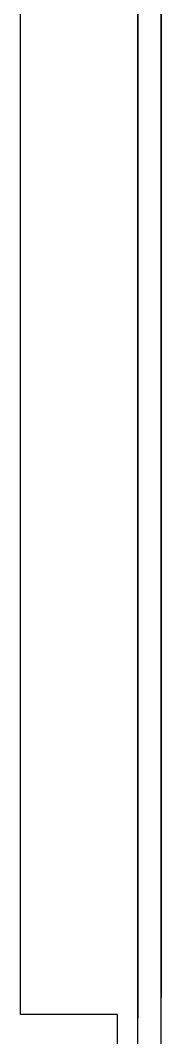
# Model space of a CAD drawing. Header units: millimetres. Extents: x -2168 to 1806, y -1792 to 1649.
# Drawn here: x -1160.6 to -1123.1, y -357.6 to -100.7 of the extents above; entities that cross this region are included whole.
import ezdxf

# ---------------------------------------------------------------- set-up
doc = ezdxf.new("R2010")
doc.units = ezdxf.units.MM
doc.layers.add('DIKOM_ОБЪЕКТ', color=7, linetype='Continuous')

msp = doc.modelspace()

# ---------------------------------------------------------------- linework, layer by layer
at = {"layer": 'DIKOM_ОБЪЕКТ'}
for points in [[(-1129.13, 376.59, -64.43), (-1127.62, 376.59, -64.43), (-1127.41, 375.58, -64.43), (-1127.1, 373.94, -64.43), (-1126.86, 372.3, -64.43), (-1124.39, 351.95, -64.43), (-1123.94, 347.6, -64.43), (-1123.66, 343.24, -64.43), (-1123.32, 336.12, -64.43), (-1123.12, 327.38, -64.43), (-1123.12, 267.48, -64.43), (-1123.36, 257.83, -64.43), (-1124.15, 242.24, -64.43), (-1124.99, 221.35, -64.43), (-1124.99, -347.48, -64.43)], [(-1129.43, 338.25, -64.43), (-1129.26, 334.96, -64.43), (-1129.11, 331.65, -64.43), (-1129.09, 328.33, -64.43), (-1129.09, 267.64, -64.43), (-1129.31, 257.98, -64.43), (-1130, 243.01, -64.43), (-1130.87, 232.36, -64.43), (-1130.87, -352.65, -64.43)], [(-1136.08, -374.75, -64.43), (-1136.08, -351.74, -64.43), (-1160.59, -351.74, -64.43), (-1160.59, 198.07, -64.43)], [(-1129.43, -491.92, -64.43), (-1129.26, -488.63, -64.43), (-1129.11, -485.32, -64.43), (-1129.09, -482, -64.43), (-1129.09, -421.31, -64.43), (-1129.31, -411.66, -64.43), (-1130, -396.68, -64.43), (-1130.87, -386.03, -64.43), (-1130.87, 198.98, -64.43)], [(-1129.13, -530.26, -64.43), (-1127.62, -530.26, -64.43), (-1127.41, -529.25, -64.43), (-1127.1, -527.62, -64.43), (-1126.86, -525.97, -64.43), (-1124.39, -505.62, -64.43), (-1123.94, -501.28, -64.43), (-1123.66, -496.92, -64.43), (-1123.32, -489.79, -64.43), (-1123.12, -481.05, -64.43), (-1123.12, -421.15, -64.43), (-1123.36, -411.5, -64.43), (-1124.15, -395.91, -64.43), (-1124.99, -375.02, -64.43), (-1124.99, 193.8, -64.43)]]:
    msp.add_polyline3d(points, dxfattribs=at)

doc.saveas('drawing.dxf')
